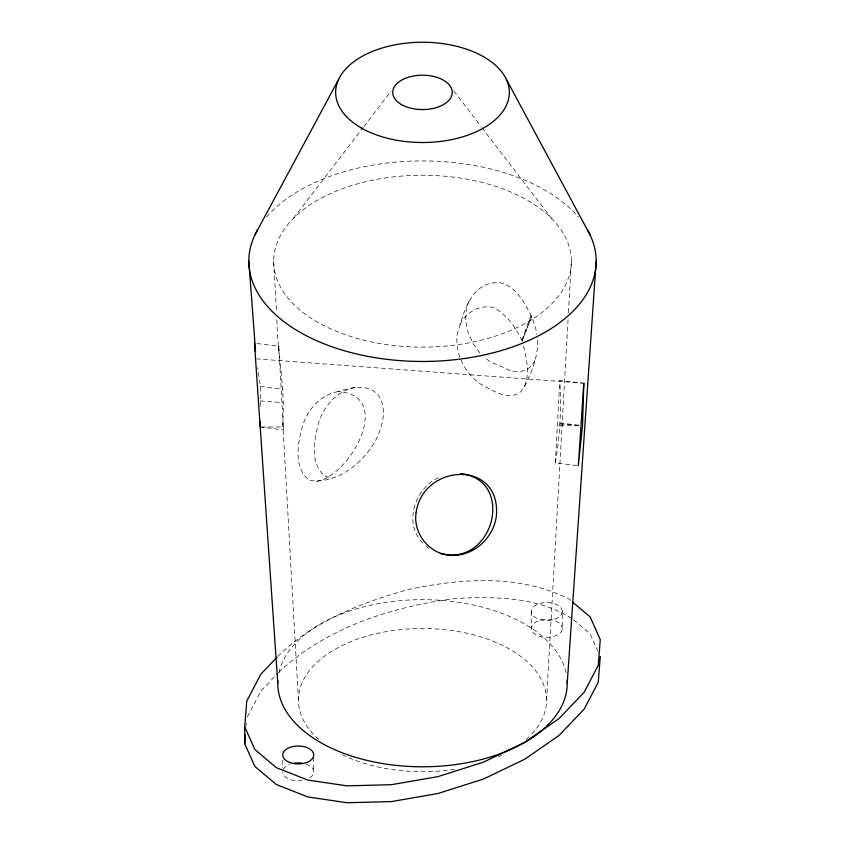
<?xml version="1.0" encoding="UTF-8"?>
<svg xmlns="http://www.w3.org/2000/svg" width="845" height="845" viewBox="0 0 845 845"><rect width="100%" height="100%" fill="white"/><g stroke="black" fill="none" stroke-linecap="round" stroke-linejoin="round"><path stroke-width="0.63" stroke-dasharray="4.22 3.17" d="M260.26 406.128L260.292 386.492L257.767 367.67M298.454 700.114L282.769 422.732C285.452 387.76 277.245 353.432 276.875 318.523M577.029 465.563L555.323 462.923C560.034 435.788 561.481 407.86 559.823 380.366L582.554 383.134L256.584 358.882M537.737 340.303C537.885 358.354 530.597 376.722 520.942 391.541C511.32 399.611 498.592 393.95 489.213 388.658C468.479 380.102 454.737 357.266 457.113 334.979C463.356 313.009 471.077 280.329 500.082 282.811C516.2 286.054 524.65 303.302 531.716 316.548L535.719 328.356L536.723 334.335M555.323 462.923L559.823 380.366M546.546 700.114L568.083 319.188M568.453 312.597L571.357 261.2A148.857 85.947 0 0 0 348.066 186.766A148.857 85.947 0 0 0 348.066 335.623A148.857 85.947 0 0 0 571.357 261.2M246.148 725.707L246.349 723.151M524.925 386.545C529.688 372.972 526.773 358.217 523.15 344.718M460.081 324.744C465.658 312.164 480.108 304.358 493.607 307.527C506.947 314.625 515.746 327.702 522.199 340.968L531.452 315.945M521.766 340.218L531.03 315.217M522.199 340.968L531.716 316.548M247.374 716.845L260.778 691.147L277.762 673.328M534.885 360.382C530.438 371.135 517.383 374.451 507.401 369.466C500.092 364.913 490.681 363.941 484.66 357.108M293.585 218.221L363.139 127.563M363.941 126.518L391.119 91.08M277.762 656.449C312.692 621.688 360.308 603.119 406.973 589.863C460.134 578.403 518.545 573.829 568.696 598.82L571.632 601.302M278.66 672.388C325.557 628.078 390.622 607.122 453.511 598.651C493.702 596.295 537.716 596.517 572.604 619.005M438.502 477.678C413.575 488.748 402.431 526.467 425.088 545.141M338.011 391.594C320.118 394.816 306.798 410.3 302.098 427.327C297.577 444.322 293.416 468.394 309.587 480.499C337.757 483.984 362.769 463.419 375.845 440.013C382.436 426.978 386.989 410.744 379.606 397.076C370.205 383.049 351.467 387.147 338.011 391.594C394.816 394.879 350.274 476.464 316.21 481.492M355.449 387.369C337.398 390.654 323.54 406.118 318.565 423.334C313.981 440.308 309.513 464.349 325.557 476.633L332.55 477.531M261.485 427.031L283.181 426.947M559.696 425.817L578.719 425.743M260.271 400.91L282.99 402.653M559.876 423.979L580.008 425.531M257.017 343.545L278.755 346.186L283.466 429.862L261.506 427.19M260.292 386.492L283.138 389.281M559.971 422.975L580.019 425.415M573.586 619.839L590.201 633.877L597.626 650.587M425.954 545.944L428.531 548.342M453.881 91.08L481.058 126.518M481.861 127.563L551.415 218.221M479.939 352.935L473.084 343.545L468.331 332.909A58.284 45.767 38.1 0 1 469.133 300.968M282.769 422.732L283.466 429.862M273.643 261.2L276.516 312.006M278.755 346.186L278.871 353.696M562.274 611.484A15.506 8.957 0 0 1 539.015 619.237A15.506 8.957 0 0 1 539.015 603.731A15.506 8.957 0 0 1 562.274 611.484L562.274 628.363A15.506 8.957 0 0 1 539.015 636.116A15.506 8.957 0 0 1 539.015 620.61A15.506 8.957 0 0 1 562.274 628.363M531.262 611.484L531.262 628.363M313.738 757.574L313.738 771.855M282.726 760.173L282.726 767.957M266.545 217.081A173.669 100.27 0 0 1 422.5 160.93A173.669 100.27 0 0 1 578.455 217.081M318.628 739.269A124.046 71.624 0 0 1 339.341 646.964A124.046 71.624 0 0 1 500.493 644.418A124.046 71.624 0 0 1 529.931 735.921M529.076 736.766A124.046 71.624 0 0 1 526.372 739.269M501.497 755.335A124.046 71.624 0 0 1 498.022 756.93M454.61 769.288A124.046 71.624 0 0 1 341.243 754.226M278.871 672.969A144.727 83.56 0 0 1 422.5 599.675A144.727 83.56 0 0 1 566.129 672.969M305.985 764.102A15.506 8.957 0 0 1 309.196 778.182M302.246 780.505A15.506 8.957 0 0 1 282.726 771.855M283.255 769.541A15.506 8.957 0 0 1 289.339 764.524"/><path stroke-width="1.27" d="M260.218 427.031L260.228 421.813M567.227 683.225L596.169 261.2M600.277 656.554L598.239 682.211L584.222 709.071L559.189 735.34L524.84 759.19L483.509 779.027L438.027 793.487L391.488 801.578L347.063 802.75L307.77 796.93L276.304 784.519L254.799 766.352L244.723 743.663L244.723 726.784L246.761 701.139L260.778 674.268L276.875 657.378M244.723 743.663L245.441 734.685M254.746 235.248L338.623 79.409M448.061 554.922C495.688 559.073 513.306 479.707 460.789 473.559M440.329 553.443L446.773 554.669M572.604 602.126L590.201 616.987L600.277 639.676L598.239 665.321L584.222 692.192L559.189 718.451L524.84 742.311L483.509 762.148L438.027 776.597L391.488 784.688L347.063 785.871L307.77 780.051L276.304 767.64L254.799 749.462L244.723 726.784M506.377 79.409L590.254 235.248M248.831 261.2L255.528 351.055M254.461 343.228L277.773 683.225M587.444 229.808A173.669 100.27 0 0 1 422.5 361.47A173.669 100.27 0 0 1 257.556 229.808M567.164 680.679A144.727 83.56 0 0 1 422.5 766.785A144.727 83.56 0 0 1 277.836 680.679M294.218 763.204A15.506 8.957 0 0 1 302.246 763.204M416.152 512.313C412.635 533.47 429.619 554.595 451.135 555.355C473.337 556.528 493.279 538.254 496.3 516.612C501.867 459.194 423.218 463.06 416.152 512.313M583.821 383.281L582.522 425.722L578.297 465.722L583.821 383.281M401.449 104.537A29.776 17.185 0 0 0 451.262 96.837A29.776 17.185 0 0 0 414.789 75.786A29.776 17.185 0 0 0 401.449 104.537M361.1 127.838A86.834 50.13 0 0 0 506.377 105.361A86.834 50.13 0 0 0 400.023 43.961A86.834 50.13 0 0 0 361.1 127.838M290.479 762.729A15.506 8.957 0 0 0 313.738 754.976A15.506 8.957 0 0 0 290.479 747.223A15.506 8.957 0 0 0 290.479 762.729"/></g></svg>
